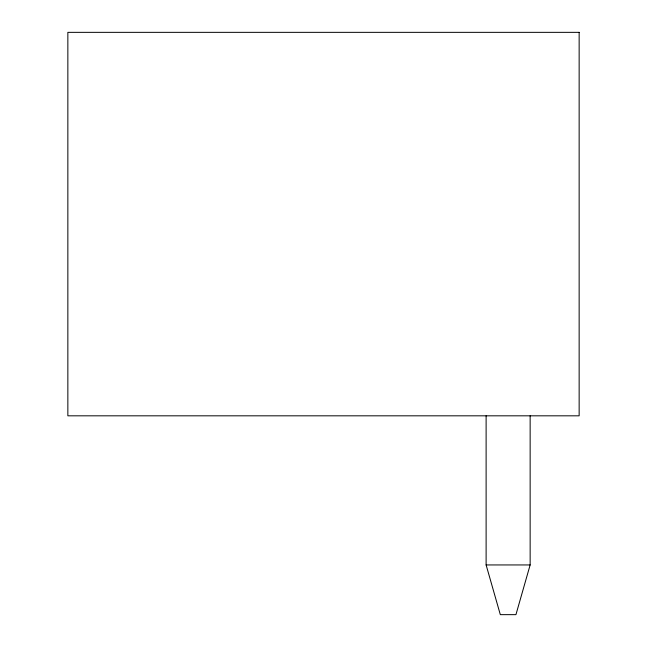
<?xml version="1.0" encoding="UTF-8"?>
<svg xmlns="http://www.w3.org/2000/svg" width="647" height="647" viewBox="0 0 647 647"><rect width="100%" height="100%" fill="white"/><g stroke="black" fill="none" stroke-linecap="round" stroke-linejoin="round"><path stroke-width="0.97" d="M530.144 415.819L530.144 564.944L515.942 614.65L500.317 614.65L486.115 564.944L486.115 415.819M486.115 564.944L530.144 564.944M579.146 32.35L67.854 32.35L67.854 415.819L579.146 415.819L579.146 32.35"/></g></svg>
